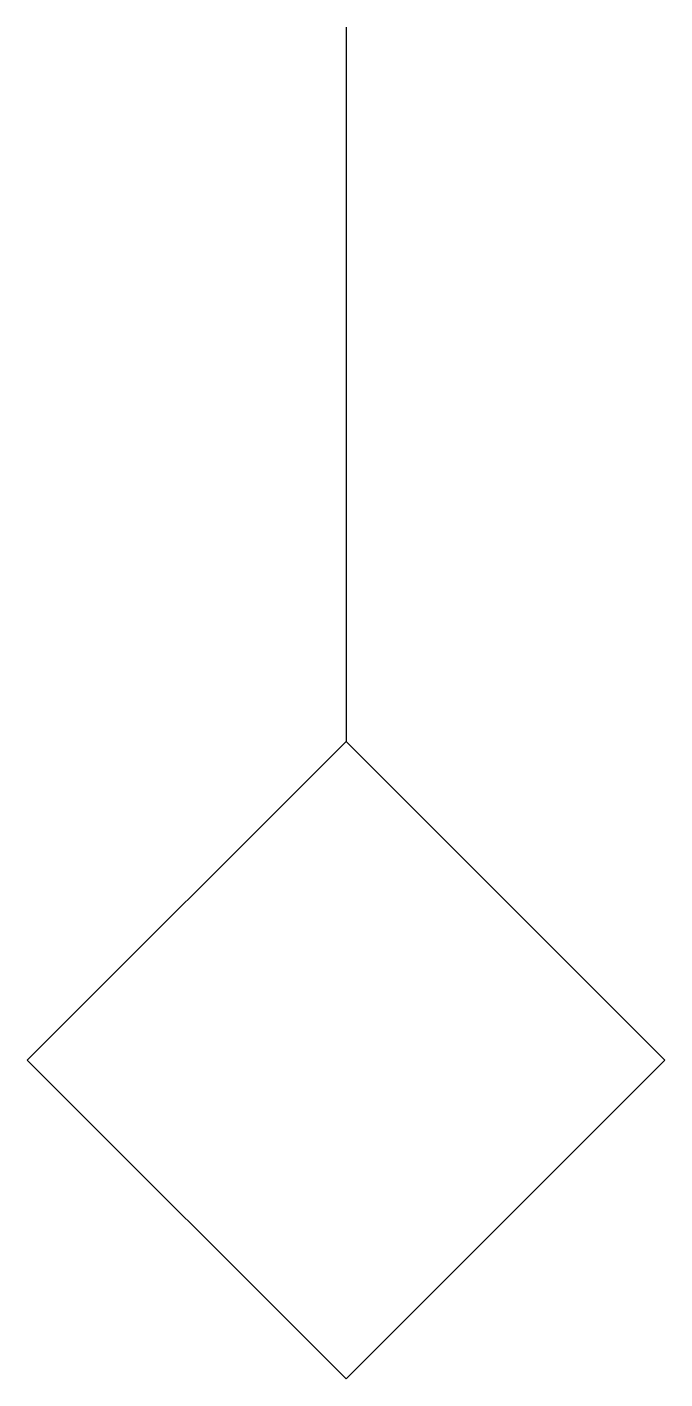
# Model space of a CAD drawing. Header units: millimetres. Extents: x -35 to 35, y 0 to 150.
import ezdxf

# ---------------------------------------------------------------- set-up
doc = ezdxf.new("R2010")
doc.units = ezdxf.units.MM

msp = doc.modelspace()

# ---------------------------------------------------------------- linework, layer by layer
at = {"color": 0, "linetype": 'ByBlock', "lineweight": -2}
msp.add_line((0, 150), (0, 70.71), dxfattribs=at)
msp.add_lwpolyline([(-35.36, 35.36), (0, 70.71), (35.36, 35.36), (0, 0), (-35.36, 35.36)], dxfattribs=at)

doc.saveas('drawing.dxf')
